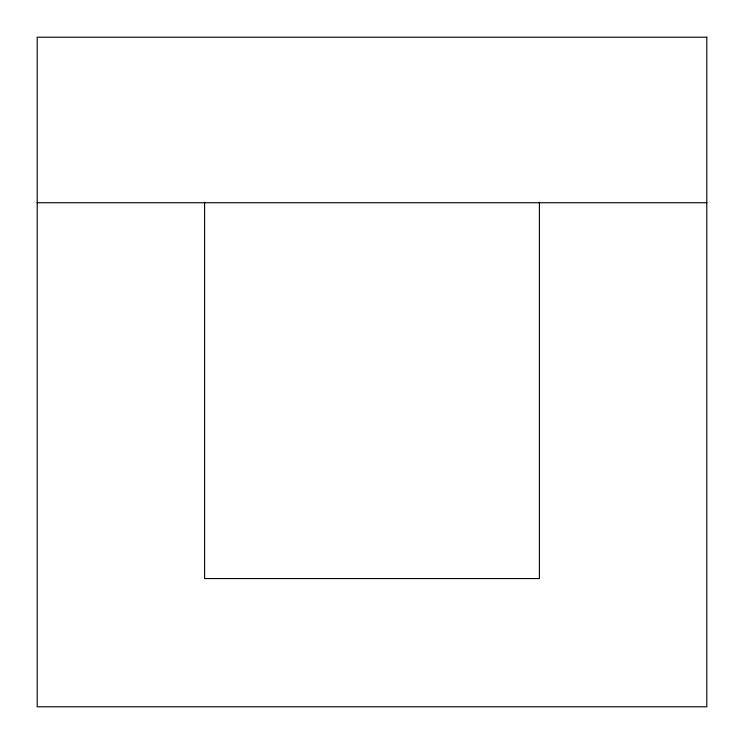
<?xml version="1.0" encoding="UTF-8"?>
<svg xmlns="http://www.w3.org/2000/svg" width="744" height="744" viewBox="0 0 744 744"><rect width="100%" height="100%" fill="white"/><g stroke="black" fill="none" stroke-linecap="round" stroke-linejoin="round"><path stroke-width="1.12" d="M37.2 202.74L706.8 202.74M539.4 202.163L539.4 578.562L204.6 578.562L204.6 202.163M706.8 37.2L37.2 37.2L37.2 706.8L706.8 706.8L706.8 37.2"/></g></svg>
